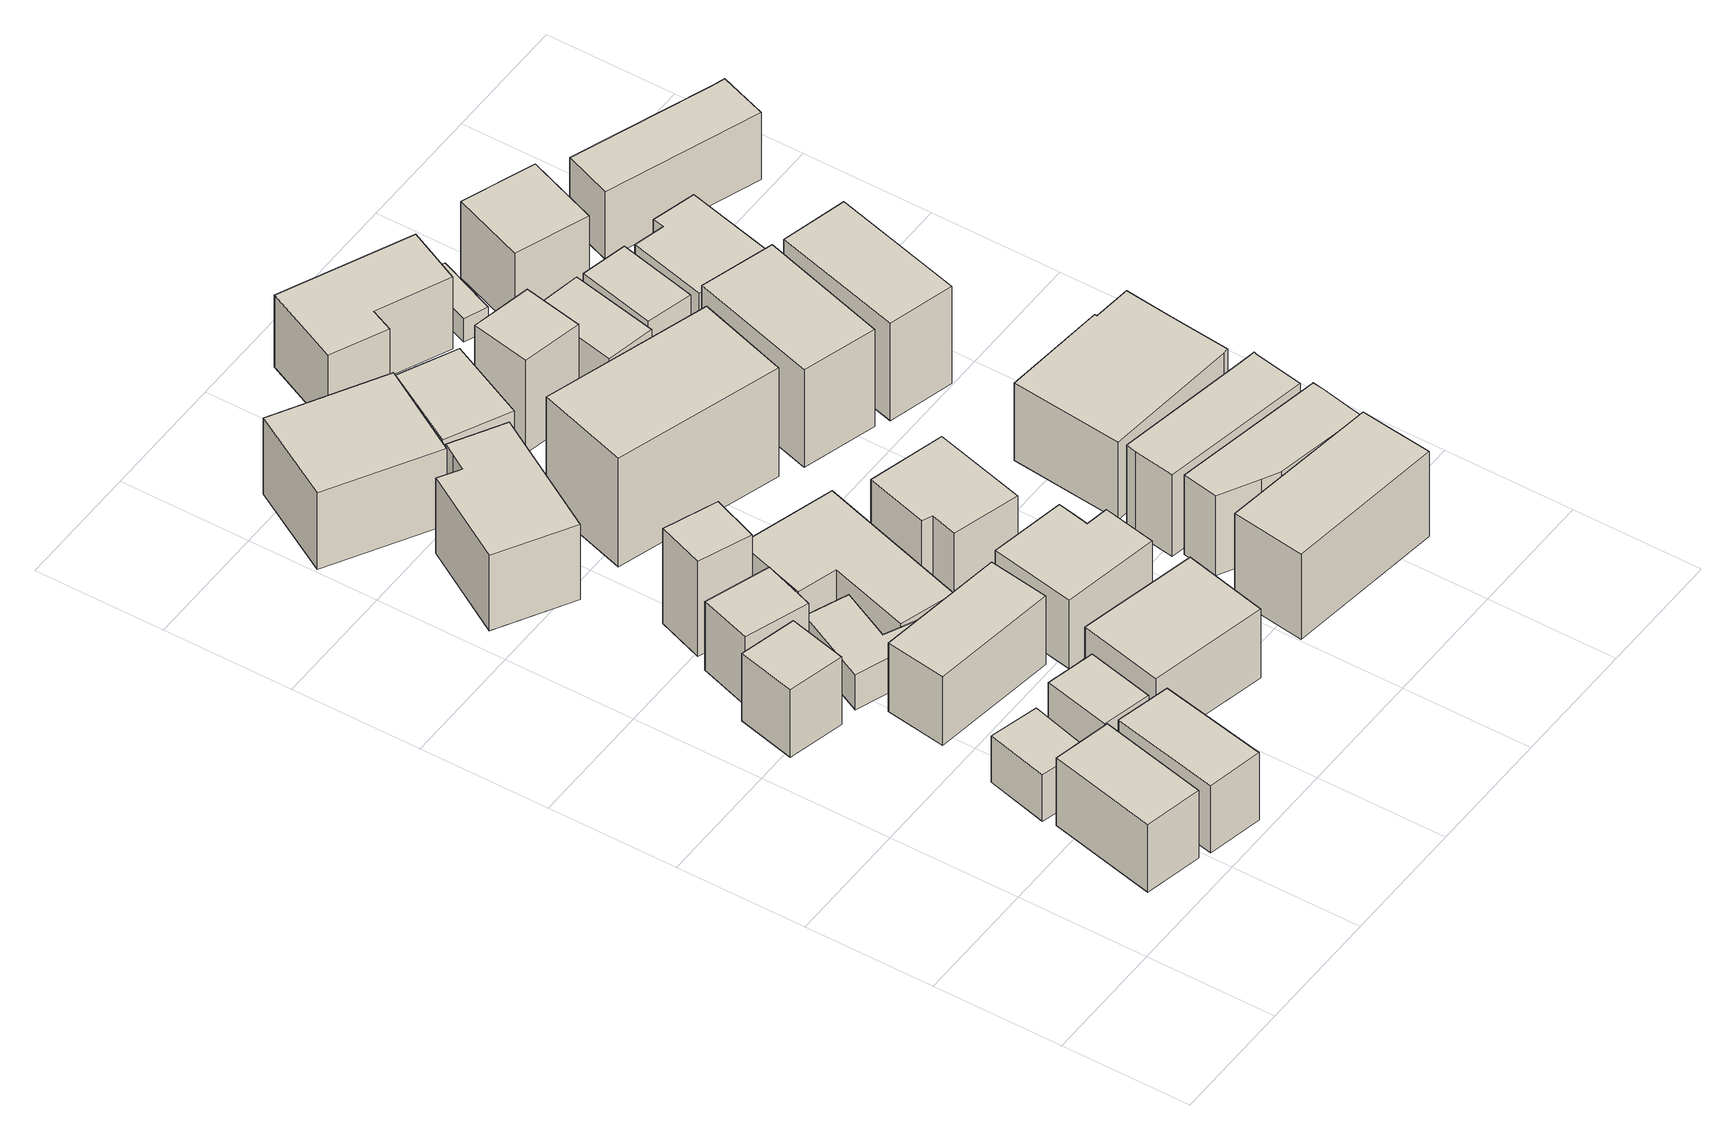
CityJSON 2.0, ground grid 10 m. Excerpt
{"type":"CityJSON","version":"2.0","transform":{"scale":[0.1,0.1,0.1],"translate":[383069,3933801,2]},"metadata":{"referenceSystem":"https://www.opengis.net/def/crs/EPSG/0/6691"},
"CityObjects":{
"building1":{"type":"Building","attributes":{"大字・町コード":"49","町・丁目コード":"3","13_区市町村コード_大字・町コード_町・丁目コード":"13111049003","多摩水系多摩川、浅川、大栗川洪水浸水想定区域（計画規模）.規模":"L1","多摩水系多摩川、浅川、大栗川洪水浸水想定区域（計画規模）.浸水ランク":"2","多摩水系多摩川、浅川、大栗川洪水浸水想定区域（計画規模）.浸水深":2.01,"多摩水系多摩川、浅川、大栗川洪水浸水想定区域（想定最大規模）.規模":"L2","多摩水系多摩川、浅川、大栗川洪水浸水想定区域（想定最大規模）.浸水ランク":"3","多摩水系多摩川、浅川、大栗川洪水浸水想定区域（想定最大規模）.浸水深":3.18,"多摩水系多摩川、浅川、大栗川洪水浸水想定区域（想定最大規模）.継続時間":10.82,"城南地区河川流域浸水予想区域（改定）（想定最大規模）.規模":"L2","城南地区河川流域浸水予想区域（改定）（想定最大規模）.浸水ランク":"1","城南地区河川流域浸水予想区域（改定）（想定最大規模）.浸水深":0.02,"measuredHeight":6.6,"BuildingDetails.buildingRoofEdgeArea":39.89,"BuildingDetails.districtsAndZonesType":"11","BuildingDetails.prefecture":"13","BuildingDetails.city":"13111","BuildingDetails.surveyYear":2016},"address":[{"country":"日本","locality":"東京都大田区東六郷三丁目"}],"geometry":[{"type":"Solid","lod":"1","boundaries":[[[[0,1,2,3]],[[2,4,5,3]],[[1,6,4,2]],[[0,7,6,1]],[[3,5,7,0]],[[4,6,7,5]]]]}]},
"building2":{"type":"Building","attributes":{"大字・町コード":"49","町・丁目コード":"3","13_区市町村コード_大字・町コード_町・丁目コード":"13111049003","多摩水系多摩川、浅川、大栗川洪水浸水想定区域（計画規模）.規模":"L1","多摩水系多摩川、浅川、大栗川洪水浸水想定区域（計画規模）.浸水ランク":"2","多摩水系多摩川、浅川、大栗川洪水浸水想定区域（計画規模）.浸水深":1.99,"多摩水系多摩川、浅川、大栗川洪水浸水想定区域（想定最大規模）.規模":"L2","多摩水系多摩川、浅川、大栗川洪水浸水想定区域（想定最大規模）.浸水ランク":"3","多摩水系多摩川、浅川、大栗川洪水浸水想定区域（想定最大規模）.浸水深":3.27,"多摩水系多摩川、浅川、大栗川洪水浸水想定区域（想定最大規模）.継続時間":11.45,"城南地区河川流域浸水予想区域（改定）（想定最大規模）.規模":"L2","城南地区河川流域浸水予想区域（改定）（想定最大規模）.浸水ランク":"1","城南地区河川流域浸水予想区域（改定）（想定最大規模）.浸水深":0.02,"measuredHeight":4.9,"BuildingDetails.buildingRoofEdgeArea":19.17,"BuildingDetails.districtsAndZonesType":"11","BuildingDetails.prefecture":"13","BuildingDetails.city":"13111","BuildingDetails.surveyYear":2016},"address":[{"country":"日本","locality":"東京都大田区東六郷三丁目"}],"geometry":[{"type":"Solid","lod":"1","boundaries":[[[[8,9,10,11]],[[10,12,13,11]],[[9,14,12,10]],[[8,15,14,9]],[[11,13,15,8]],[[12,14,15,13]]]]}]},
"building3":{"type":"Building","attributes":{"大字・町コード":"49","町・丁目コード":"3","13_区市町村コード_大字・町コード_町・丁目コード":"13111049003","多摩水系多摩川、浅川、大栗川洪水浸水想定区域（計画規模）.規模":"L1","多摩水系多摩川、浅川、大栗川洪水浸水想定区域（計画規模）.浸水ランク":"2","多摩水系多摩川、浅川、大栗川洪水浸水想定区域（計画規模）.浸水深":1.79,"多摩水系多摩川、浅川、大栗川洪水浸水想定区域（想定最大規模）.規模":"L2","多摩水系多摩川、浅川、大栗川洪水浸水想定区域（想定最大規模）.浸水ランク":"3","多摩水系多摩川、浅川、大栗川洪水浸水想定区域（想定最大規模）.浸水深":3.07,"多摩水系多摩川、浅川、大栗川洪水浸水想定区域（想定最大規模）.継続時間":11.45,"城南地区河川流域浸水予想区域（改定）（想定最大規模）.規模":"L2","城南地区河川流域浸水予想区域（改定）（想定最大規模）.浸水ランク":"1","城南地区河川流域浸水予想区域（改定）（想定最大規模）.浸水深":0.108,"measuredHeight":6.3,"BuildingDetails.buildingRoofEdgeArea":21.03,"BuildingDetails.districtsAndZonesType":"11","BuildingDetails.prefecture":"13","BuildingDetails.city":"13111","BuildingDetails.surveyYear":2016},"address":[{"country":"日本","locality":"東京都大田区東六郷三丁目"}],"geometry":[{"type":"Solid","lod":"1","boundaries":[[[[16,17,18,19]],[[18,20,21,19]],[[17,22,20,18]],[[16,23,22,17]],[[19,21,23,16]],[[20,22,23,21]]]]}]},
"building4":{"type":"Building","attributes":{"大字・町コード":"49","町・丁目コード":"3","13_区市町村コード_大字・町コード_町・丁目コード":"13111049003","多摩水系多摩川、浅川、大栗川洪水浸水想定区域（計画規模）.規模":"L1","多摩水系多摩川、浅川、大栗川洪水浸水想定区域（計画規模）.浸水ランク":"2","多摩水系多摩川、浅川、大栗川洪水浸水想定区域（計画規模）.浸水深":2.11,"多摩水系多摩川、浅川、大栗川洪水浸水想定区域（想定最大規模）.規模":"L2","多摩水系多摩川、浅川、大栗川洪水浸水想定区域（想定最大規模）.浸水ランク":"3","多摩水系多摩川、浅川、大栗川洪水浸水想定区域（想定最大規模）.浸水深":3.28,"多摩水系多摩川、浅川、大栗川洪水浸水想定区域（想定最大規模）.継続時間":10.82,"城南地区河川流域浸水予想区域（改定）（想定最大規模）.規模":"L2","城南地区河川流域浸水予想区域（改定）（想定最大規模）.浸水ランク":"1","城南地区河川流域浸水予想区域（改定）（想定最大規模）.浸水深":0.02,"measuredHeight":6.5,"BuildingDetails.buildingRoofEdgeArea":37.09,"BuildingDetails.districtsAndZonesType":"11","BuildingDetails.prefecture":"13","BuildingDetails.city":"13111","BuildingDetails.surveyYear":2016},"address":[{"country":"日本","locality":"東京都大田区東六郷三丁目"}],"geometry":[{"type":"Solid","lod":"1","boundaries":[[[[24,25,26,27]],[[26,28,29,27]],[[25,30,28,26]],[[24,31,30,25]],[[27,29,31,24]],[[28,30,31,29]]]]}]},
"building5":{"type":"Building","attributes":{"大字・町コード":"49","町・丁目コード":"3","13_区市町村コード_大字・町コード_町・丁目コード":"13111049003","多摩水系多摩川、浅川、大栗川洪水浸水想定区域（計画規模）.規模":"L1","多摩水系多摩川、浅川、大栗川洪水浸水想定区域（計画規模）.浸水ランク":"2","多摩水系多摩川、浅川、大栗川洪水浸水想定区域（計画規模）.浸水深":1.99,"多摩水系多摩川、浅川、大栗川洪水浸水想定区域（想定最大規模）.規模":"L2","多摩水系多摩川、浅川、大栗川洪水浸水想定区域（想定最大規模）.浸水ランク":"3","多摩水系多摩川、浅川、大栗川洪水浸水想定区域（想定最大規模）.浸水深":3.27,"多摩水系多摩川、浅川、大栗川洪水浸水想定区域（想定最大規模）.継続時間":11.45,"城南地区河川流域浸水予想区域（改定）（想定最大規模）.規模":"L2","城南地区河川流域浸水予想区域（改定）（想定最大規模）.浸水ランク":"1","城南地区河川流域浸水予想区域（改定）（想定最大規模）.浸水深":0.053,"measuredHeight":5.9,"BuildingDetails.buildingRoofEdgeArea":20.87,"BuildingDetails.districtsAndZonesType":"11","BuildingDetails.prefecture":"13","BuildingDetails.city":"13111","BuildingDetails.surveyYear":2016},"address":[{"country":"日本","locality":"東京都大田区東六郷三丁目"}],"geometry":[{"type":"Solid","lod":"1","boundaries":[[[[32,33,34,35]],[[34,36,37,35]],[[33,38,36,34]],[[32,39,38,33]],[[35,37,39,32]],[[36,38,39,37]]]]}]},
"building6":{"type":"Building","attributes":{"大字・町コード":"49","町・丁目コード":"3","13_区市町村コード_大字・町コード_町・丁目コード":"13111049003","多摩水系多摩川、浅川、大栗川洪水浸水想定区域（計画規模）.規模":"L1","多摩水系多摩川、浅川、大栗川洪水浸水想定区域（計画規模）.浸水ランク":"2","多摩水系多摩川、浅川、大栗川洪水浸水想定区域（計画規模）.浸水深":2.09,"多摩水系多摩川、浅川、大栗川洪水浸水想定区域（想定最大規模）.規模":"L2","多摩水系多摩川、浅川、大栗川洪水浸水想定区域（想定最大規模）.浸水ランク":"3","多摩水系多摩川、浅川、大栗川洪水浸水想定区域（想定最大規模）.浸水深":3.46,"多摩水系多摩川、浅川、大栗川洪水浸水想定区域（想定最大規模）.継続時間":12.5,"城南地区河川流域浸水予想区域（改定）（想定最大規模）.規模":"L2","城南地区河川流域浸水予想区域（改定）（想定最大規模）.浸水ランク":"1","城南地区河川流域浸水予想区域（改定）（想定最大規模）.浸水深":0.108,"measuredHeight":6.4,"BuildingDetails.buildingRoofEdgeArea":22.16,"BuildingDetails.districtsAndZonesType":"11","BuildingDetails.prefecture":"13","BuildingDetails.city":"13111","BuildingDetails.surveyYear":2016},"address":[{"country":"日本","locality":"東京都大田区東六郷三丁目"}],"geometry":[{"type":"Solid","lod":"1","boundaries":[[[[40,41,42,43]],[[42,44,45,43]],[[41,46,44,42]],[[40,47,46,41]],[[43,45,47,40]],[[44,46,47,45]]]]}]},
"building7":{"type":"Building","attributes":{"大字・町コード":"49","町・丁目コード":"3","13_区市町村コード_大字・町コード_町・丁目コード":"13111049003","多摩水系多摩川、浅川、大栗川洪水浸水想定区域（計画規模）.規模":"L1","多摩水系多摩川、浅川、大栗川洪水浸水想定区域（計画規模）.浸水ランク":"2","多摩水系多摩川、浅川、大栗川洪水浸水想定区域（計画規模）.浸水深":1.99,"多摩水系多摩川、浅川、大栗川洪水浸水想定区域（想定最大規模）.規模":"L2","多摩水系多摩川、浅川、大栗川洪水浸水想定区域（想定最大規模）.浸水ランク":"3","多摩水系多摩川、浅川、大栗川洪水浸水想定区域（想定最大規模）.浸水深":3.27,"多摩水系多摩川、浅川、大栗川洪水浸水想定区域（想定最大規模）.継続時間":11.45,"城南地区河川流域浸水予想区域（改定）（想定最大規模）.規模":"L2","城南地区河川流域浸水予想区域（改定）（想定最大規模）.浸水ランク":"1","城南地区河川流域浸水予想区域（改定）（想定最大規模）.浸水深":0.108,"measuredHeight":3.5,"BuildingDetails.buildingRoofEdgeArea":27.52,"BuildingDetails.districtsAndZonesType":"11","BuildingDetails.prefecture":"13","BuildingDetails.city":"13111","BuildingDetails.surveyYear":2016},"address":[{"country":"日本","locality":"東京都大田区東六郷三丁目"}],"geometry":[{"type":"Solid","lod":"1","boundaries":[[[[48,49,50,51,52,53]],[[52,54,55,53]],[[51,56,54,52]],[[50,57,56,51]],[[49,58,57,50]],[[48,59,58,49]],[[53,55,59,48]],[[54,56,57,58,59,55]]]]}]},
"building8":{"type":"Building","attributes":{"大字・町コード":"49","町・丁目コード":"3","13_区市町村コード_大字・町コード_町・丁目コード":"13111049003","多摩水系多摩川、浅川、大栗川洪水浸水想定区域（計画規模）.規模":"L1","多摩水系多摩川、浅川、大栗川洪水浸水想定区域（計画規模）.浸水ランク":"2","多摩水系多摩川、浅川、大栗川洪水浸水想定区域（計画規模）.浸水深":1.99,"多摩水系多摩川、浅川、大栗川洪水浸水想定区域（想定最大規模）.規模":"L2","多摩水系多摩川、浅川、大栗川洪水浸水想定区域（想定最大規模）.浸水ランク":"3","多摩水系多摩川、浅川、大栗川洪水浸水想定区域（想定最大規模）.浸水深":3.27,"多摩水系多摩川、浅川、大栗川洪水浸水想定区域（想定最大規模）.継続時間":11.45,"城南地区河川流域浸水予想区域（改定）（想定最大規模）.規模":"L2","城南地区河川流域浸水予想区域（改定）（想定最大規模）.浸水ランク":"1","城南地区河川流域浸水予想区域（改定）（想定最大規模）.浸水深":0.053,"measuredHeight":6.6,"BuildingDetails.buildingRoofEdgeArea":48.37,"BuildingDetails.districtsAndZonesType":"11","BuildingDetails.prefecture":"13","BuildingDetails.city":"13111","BuildingDetails.surveyYear":2016},"address":[{"country":"日本","locality":"東京都大田区東六郷三丁目"}],"geometry":[{"type":"Solid","lod":"1","boundaries":[[[[60,61,62,63]],[[62,64,65,63]],[[61,66,64,62]],[[60,67,66,61]],[[63,65,67,60]],[[64,66,67,65]]]]}]},
"building9":{"type":"Building","attributes":{"大字・町コード":"49","町・丁目コード":"3","13_区市町村コード_大字・町コード_町・丁目コード":"13111049003","多摩水系多摩川、浅川、大栗川洪水浸水想定区域（計画規模）.規模":"L1","多摩水系多摩川、浅川、大栗川洪水浸水想定区域（計画規模）.浸水ランク":"2","多摩水系多摩川、浅川、大栗川洪水浸水想定区域（計画規模）.浸水深":2.09,"多摩水系多摩川、浅川、大栗川洪水浸水想定区域（想定最大規模）.規模":"L2","多摩水系多摩川、浅川、大栗川洪水浸水想定区域（想定最大規模）.浸水ランク":"3","多摩水系多摩川、浅川、大栗川洪水浸水想定区域（想定最大規模）.浸水深":3.46,"多摩水系多摩川、浅川、大栗川洪水浸水想定区域（想定最大規模）.継続時間":12.5,"城南地区河川流域浸水予想区域（改定）（想定最大規模）.規模":"L2","城南地区河川流域浸水予想区域（改定）（想定最大規模）.浸水ランク":"1","城南地区河川流域浸水予想区域（改定）（想定最大規模）.浸水深":0.108,"measuredHeight":9.7,"BuildingDetails.buildingRoofEdgeArea":16.6,"BuildingDetails.districtsAndZonesType":"11","BuildingDetails.prefecture":"13","BuildingDetails.city":"13111","BuildingDetails.surveyYear":2016},"address":[{"country":"日本","locality":"東京都大田区東六郷三丁目"}],"geometry":[{"type":"Solid","lod":"1","boundaries":[[[[68,69,70,71]],[[70,72,73,71]],[[69,74,72,70]],[[68,75,74,69]],[[71,73,75,68]],[[72,74,75,73]]]]}]},
"building10":{"type":"Building","attributes":{"大字・町コード":"49","町・丁目コード":"3","13_区市町村コード_大字・町コード_町・丁目コード":"13111049003","多摩水系多摩川、浅川、大栗川洪水浸水想定区域（計画規模）.規模":"L1","多摩水系多摩川、浅川、大栗川洪水浸水想定区域（計画規模）.浸水ランク":"2","多摩水系多摩川、浅川、大栗川洪水浸水想定区域（計画規模）.浸水深":1.89,"多摩水系多摩川、浅川、大栗川洪水浸水想定区域（想定最大規模）.規模":"L2","多摩水系多摩川、浅川、大栗川洪水浸水想定区域（想定最大規模）.浸水ランク":"3","多摩水系多摩川、浅川、大栗川洪水浸水想定区域（想定最大規模）.浸水深":3.26,"多摩水系多摩川、浅川、大栗川洪水浸水想定区域（想定最大規模）.継続時間":12.5,"城南地区河川流域浸水予想区域（改定）（想定最大規模）.規模":"L2","城南地区河川流域浸水予想区域（改定）（想定最大規模）.浸水ランク":"1","城南地区河川流域浸水予想区域（改定）（想定最大規模）.浸水深":0.044,"measuredHeight":7.5,"BuildingDetails.buildingRoofEdgeArea":64.6,"BuildingDetails.districtsAndZonesType":"11","BuildingDetails.prefecture":"13","BuildingDetails.city":"13111","BuildingDetails.surveyYear":2016},"address":[{"country":"日本","locality":"東京都大田区東六郷三丁目"}],"geometry":[{"type":"Solid","lod":"1","boundaries":[[[[76,77,78,79,80,81,82,83]],[[82,84,85,83]],[[81,86,84,82]],[[80,87,86,81]],[[79,88,87,80]],[[78,89,88,79]],[[77,90,89,78]],[[76,91,90,77]],[[83,85,91,76]],[[84,86,87,88,89,90,91,85]]]]}]},
"building11":{"type":"Building","attributes":{"大字・町コード":"49","町・丁目コード":"3","13_区市町村コード_大字・町コード_町・丁目コード":"13111049003","多摩水系多摩川、浅川、大栗川洪水浸水想定区域（計画規模）.規模":"L1","多摩水系多摩川、浅川、大栗川洪水浸水想定区域（計画規模）.浸水ランク":"2","多摩水系多摩川、浅川、大栗川洪水浸水想定区域（計画規模）.浸水深":2.11,"多摩水系多摩川、浅川、大栗川洪水浸水想定区域（想定最大規模）.規模":"L2","多摩水系多摩川、浅川、大栗川洪水浸水想定区域（想定最大規模）.浸水ランク":"3","多摩水系多摩川、浅川、大栗川洪水浸水想定区域（想定最大規模）.浸水深":3.28,"多摩水系多摩川、浅川、大栗川洪水浸水想定区域（想定最大規模）.継続時間":10.82,"城南地区河川流域浸水予想区域（改定）（想定最大規模）.規模":"L2","城南地区河川流域浸水予想区域（改定）（想定最大規模）.浸水ランク":"1","城南地区河川流域浸水予想区域（改定）（想定最大規模）.浸水深":0.053,"measuredHeight":6.4,"BuildingDetails.buildingRoofEdgeArea":63.38,"BuildingDetails.districtsAndZonesType":"11","BuildingDetails.prefecture":"13","BuildingDetails.city":"13111","BuildingDetails.surveyYear":2016},"address":[{"country":"日本","locality":"東京都大田区東六郷三丁目"}],"geometry":[{"type":"Solid","lod":"1","boundaries":[[[[92,93,94,95]],[[94,96,97,95]],[[93,98,96,94]],[[92,99,98,93]],[[95,97,99,92]],[[96,98,99,97]]]]}]},
"building12":{"type":"Building","attributes":{"大字・町コード":"49","町・丁目コード":"3","13_区市町村コード_大字・町コード_町・丁目コード":"13111049003","多摩水系多摩川、浅川、大栗川洪水浸水想定区域（計画規模）.規模":"L1","多摩水系多摩川、浅川、大栗川洪水浸水想定区域（計画規模）.浸水ランク":"2","多摩水系多摩川、浅川、大栗川洪水浸水想定区域（計画規模）.浸水深":1.59,"多摩水系多摩川、浅川、大栗川洪水浸水想定区域（想定最大規模）.規模":"L2","多摩水系多摩川、浅川、大栗川洪水浸水想定区域（想定最大規模）.浸水ランク":"3","多摩水系多摩川、浅川、大栗川洪水浸水想定区域（想定最大規模）.浸水深":3.04,"多摩水系多摩川、浅川、大栗川洪水浸水想定区域（想定最大規模）.継続時間":11.65,"城南地区河川流域浸水予想区域（改定）（想定最大規模）.規模":"L2","城南地区河川流域浸水予想区域（改定）（想定最大規模）.浸水ランク":"1","城南地区河川流域浸水予想区域（改定）（想定最大規模）.浸水深":0.06,"measuredHeight":7,"BuildingDetails.buildingRoofEdgeArea":73.7,"BuildingDetails.districtsAndZonesType":"11","BuildingDetails.prefecture":"13","BuildingDetails.city":"13111","BuildingDetails.surveyYear":2016},"address":[{"country":"日本","locality":"東京都大田区東六郷三丁目"}],"geometry":[{"type":"Solid","lod":"1","boundaries":[[[[100,101,102,103]],[[102,104,105,103]],[[101,106,104,102]],[[100,107,106,101]],[[103,105,107,100]],[[104,106,107,105]]]]}]},
"building13":{"type":"Building","attributes":{"大字・町コード":"49","町・丁目コード":"3","13_区市町村コード_大字・町コード_町・丁目コード":"13111049003","多摩水系多摩川、浅川、大栗川洪水浸水想定区域（計画規模）.規模":"L1","多摩水系多摩川、浅川、大栗川洪水浸水想定区域（計画規模）.浸水ランク":"2","多摩水系多摩川、浅川、大栗川洪水浸水想定区域（計画規模）.浸水深":2.09,"多摩水系多摩川、浅川、大栗川洪水浸水想定区域（想定最大規模）.規模":"L2","多摩水系多摩川、浅川、大栗川洪水浸水想定区域（想定最大規模）.浸水ランク":"3","多摩水系多摩川、浅川、大栗川洪水浸水想定区域（想定最大規模）.浸水深":3.37,"多摩水系多摩川、浅川、大栗川洪水浸水想定区域（想定最大規模）.継続時間":11.45,"城南地区河川流域浸水予想区域（改定）（想定最大規模）.規模":"L2","城南地区河川流域浸水予想区域（改定）（想定最大規模）.浸水ランク":"1","城南地区河川流域浸水予想区域（改定）（想定最大規模）.浸水深":0.108,"measuredHeight":4,"BuildingDetails.buildingRoofEdgeArea":73.96,"BuildingDetails.districtsAndZonesType":"11","BuildingDetails.prefecture":"13","BuildingDetails.city":"13111","BuildingDetails.surveyYear":2016},"address":[{"country":"日本","locality":"東京都大田区東六郷三丁目"}],"geometry":[{"type":"Solid","lod":"1","boundaries":[[[[108,109,110,111,112,113]],[[112,114,115,113]],[[111,116,114,112]],[[110,117,116,111]],[[109,118,117,110]],[[108,119,118,109]],[[113,115,119,108]],[[114,116,117,118,119,115]]]]}]},
"building14":{"type":"Building","attributes":{"大字・町コード":"49","町・丁目コード":"3","13_区市町村コード_大字・町コード_町・丁目コード":"13111049003","多摩水系多摩川、浅川、大栗川洪水浸水想定区域（計画規模）.規模":"L1","多摩水系多摩川、浅川、大栗川洪水浸水想定区域（計画規模）.浸水ランク":"2","多摩水系多摩川、浅川、大栗川洪水浸水想定区域（計画規模）.浸水深":1.99,"多摩水系多摩川、浅川、大栗川洪水浸水想定区域（想定最大規模）.規模":"L2","多摩水系多摩川、浅川、大栗川洪水浸水想定区域（想定最大規模）.浸水ランク":"3","多摩水系多摩川、浅川、大栗川洪水浸水想定区域（想定最大規模）.浸水深":3.27,"多摩水系多摩川、浅川、大栗川洪水浸水想定区域（想定最大規模）.継続時間":11.45,"城南地区河川流域浸水予想区域（改定）（想定最大規模）.規模":"L2","城南地区河川流域浸水予想区域（改定）（想定最大規模）.浸水ランク":"1","城南地区河川流域浸水予想区域（改定）（想定最大規模）.浸水深":0.053,"measuredHeight":6.5,"BuildingDetails.buildingRoofEdgeArea":47.46,"BuildingDetails.districtsAndZonesType":"11","BuildingDetails.prefecture":"13","BuildingDetails.city":"13111","BuildingDetails.surveyYear":2016},"address":[{"country":"日本","locality":"東京都大田区東六郷三丁目"}],"geometry":[{"type":"Solid","lod":"1","boundaries":[[[[120,121,122,123,124,125,126]],[[125,127,128,126]],[[124,129,127,125]],[[123,130,129,124]],[[122,131,130,123]],[[121,132,131,122]],[[120,133,132,121]],[[126,128,133,120]],[[127,129,130,131,132,133,128]]]]}]},
"building15":{"type":"Building","attributes":{"大字・町コード":"49","町・丁目コード":"3","13_区市町村コード_大字・町コード_町・丁目コード":"13111049003","多摩水系多摩川、浅川、大栗川洪水浸水想定区域（計画規模）.規模":"L1","多摩水系多摩川、浅川、大栗川洪水浸水想定区域（計画規模）.浸水ランク":"2","多摩水系多摩川、浅川、大栗川洪水浸水想定区域（計画規模）.浸水深":1.69,"多摩水系多摩川、浅川、大栗川洪水浸水想定区域（想定最大規模）.規模":"L2","多摩水系多摩川、浅川、大栗川洪水浸水想定区域（想定最大規模）.浸水ランク":"3","多摩水系多摩川、浅川、大栗川洪水浸水想定区域（想定最大規模）.浸水深":3.14,"多摩水系多摩川、浅川、大栗川洪水浸水想定区域（想定最大規模）.継続時間":11.65,"城南地区河川流域浸水予想区域（改定）（想定最大規模）.規模":"L2","城南地区河川流域浸水予想区域（改定）（想定最大規模）.浸水ランク":"1","城南地区河川流域浸水予想区域（改定）（想定最大規模）.浸水深":0.044,"measuredHeight":6.9,"BuildingDetails.buildingRoofEdgeArea":34.79,"BuildingDetails.districtsAndZonesType":"11","BuildingDetails.prefecture":"13","BuildingDetails.city":"13111","BuildingDetails.surveyYear":2016},"address":[{"country":"日本","locality":"東京都大田区東六郷三丁目"}],"geometry":[{"type":"Solid","lod":"1","boundaries":[[[[134,135,136,137]],[[136,138,139,137]],[[135,140,138,136]],[[134,141,140,135]],[[137,139,141,134]],[[138,140,141,139]]]]}]},
"building16":{"type":"Building","attributes":{"大字・町コード":"49","町・丁目コード":"3","13_区市町村コード_大字・町コード_町・丁目コード":"13111049003","多摩水系多摩川、浅川、大栗川洪水浸水想定区域（計画規模）.規模":"L1","多摩水系多摩川、浅川、大栗川洪水浸水想定区域（計画規模）.浸水ランク":"2","多摩水系多摩川、浅川、大栗川洪水浸水想定区域（計画規模）.浸水深":2.09,"多摩水系多摩川、浅川、大栗川洪水浸水想定区域（想定最大規模）.規模":"L2","多摩水系多摩川、浅川、大栗川洪水浸水想定区域（想定最大規模）.浸水ランク":"3","多摩水系多摩川、浅川、大栗川洪水浸水想定区域（想定最大規模）.浸水深":3.37,"多摩水系多摩川、浅川、大栗川洪水浸水想定区域（想定最大規模）.継続時間":11.45,"城南地区河川流域浸水予想区域（改定）（想定最大規模）.規模":"L2","城南地区河川流域浸水予想区域（改定）（想定最大規模）.浸水ランク":"1","城南地区河川流域浸水予想区域（改定）（想定最大規模）.浸水深":0.108,"measuredHeight":7.1,"BuildingDetails.buildingRoofEdgeArea":43.64,"BuildingDetails.districtsAndZonesType":"11","BuildingDetails.prefecture":"13","BuildingDetails.city":"13111","BuildingDetails.surveyYear":2016},"address":[{"country":"日本","locality":"東京都大田区東六郷三丁目"}],"geometry":[{"type":"Solid","lod":"1","boundaries":[[[[142,143,144,145,146,147]],[[146,148,149,147]],[[145,150,148,146]],[[144,151,150,145]],[[143,152,151,144]],[[142,153,152,143]],[[147,149,153,142]],[[148,150,151,152,153,149]]]]}]},
"building17":{"type":"Building","attributes":{"大字・町コード":"49","町・丁目コード":"3","13_区市町村コード_大字・町コード_町・丁目コード":"13111049003","多摩水系多摩川、浅川、大栗川洪水浸水想定区域（計画規模）.規模":"L1","多摩水系多摩川、浅川、大栗川洪水浸水想定区域（計画規模）.浸水ランク":"2","多摩水系多摩川、浅川、大栗川洪水浸水想定区域（計画規模）.浸水深":1.89,"多摩水系多摩川、浅川、大栗川洪水浸水想定区域（想定最大規模）.規模":"L2","多摩水系多摩川、浅川、大栗川洪水浸水想定区域（想定最大規模）.浸水ランク":"3","多摩水系多摩川、浅川、大栗川洪水浸水想定区域（想定最大規模）.浸水深":3.26,"多摩水系多摩川、浅川、大栗川洪水浸水想定区域（想定最大規模）.継続時間":12.5,"城南地区河川流域浸水予想区域（改定）（想定最大規模）.規模":"L2","城南地区河川流域浸水予想区域（改定）（想定最大規模）.浸水ランク":"1","城南地区河川流域浸水予想区域（改定）（想定最大規模）.浸水深":0.044,"measuredHeight":9.8,"BuildingDetails.buildingRoofEdgeArea":99.49,"BuildingDetails.districtsAndZonesType":"11","BuildingDetails.prefecture":"13","BuildingDetails.city":"13111","BuildingDetails.surveyYear":2016},"address":[{"country":"日本","locality":"東京都大田区東六郷三丁目"}],"geometry":[{"type":"Solid","lod":"1","boundaries":[[[[154,155,156,157]],[[156,158,159,157]],[[155,160,158,156]],[[154,161,160,155]],[[157,159,161,154]],[[158,160,161,159]]]]}]},
"building18":{"type":"Building","attributes":{"大字・町コード":"49","町・丁目コード":"3","13_区市町村コード_大字・町コード_町・丁目コード":"13111049003","多摩水系多摩川、浅川、大栗川洪水浸水想定区域（計画規模）.規模":"L1","多摩水系多摩川、浅川、大栗川洪水浸水想定区域（計画規模）.浸水ランク":"2","多摩水系多摩川、浅川、大栗川洪水浸水想定区域（計画規模）.浸水深":1.69,"多摩水系多摩川、浅川、大栗川洪水浸水想定区域（想定最大規模）.規模":"L2","多摩水系多摩川、浅川、大栗川洪水浸水想定区域（想定最大規模）.浸水ランク":"3","多摩水系多摩川、浅川、大栗川洪水浸水想定区域（想定最大規模）.浸水深":3.14,"多摩水系多摩川、浅川、大栗川洪水浸水想定区域（想定最大規模）.継続時間":11.65,"城南地区河川流域浸水予想区域（改定）（想定最大規模）.規模":"L2","城南地区河川流域浸水予想区域（改定）（想定最大規模）.浸水ランク":"1","城南地区河川流域浸水予想区域（改定）（想定最大規模）.浸水深":0.048,"measuredHeight":9.1,"BuildingDetails.buildingRoofEdgeArea":22.39,"BuildingDetails.districtsAndZonesType":"11","BuildingDetails.prefecture":"13","BuildingDetails.city":"13111","BuildingDetails.surveyYear":2016},"address":[{"country":"日本","locality":"東京都大田区東六郷三丁目"}],"geometry":[{"type":"Solid","lod":"1","boundaries":[[[[162,163,164,165]],[[164,166,167,165]],[[163,168,166,164]],[[162,169,168,163]],[[165,167,169,162]],[[166,168,169,167]]]]}]},
"building19":{"type":"Building","attributes":{"大字・町コード":"49","町・丁目コード":"3","13_区市町村コード_大字・町コード_町・丁目コード":"13111049003","多摩水系多摩川、浅川、大栗川洪水浸水想定区域（計画規模）.規模":"L1","多摩水系多摩川、浅川、大栗川洪水浸水想定区域（計画規模）.浸水ランク":"2","多摩水系多摩川、浅川、大栗川洪水浸水想定区域（計画規模）.浸水深":1.59,"多摩水系多摩川、浅川、大栗川洪水浸水想定区域（想定最大規模）.規模":"L2","多摩水系多摩川、浅川、大栗川洪水浸水想定区域（想定最大規模）.浸水ランク":"3","多摩水系多摩川、浅川、大栗川洪水浸水想定区域（想定最大規模）.浸水深":3.04,"多摩水系多摩川、浅川、大栗川洪水浸水想定区域（想定最大規模）.継続時間":11.65,"城南地区河川流域浸水予想区域（改定）（想定最大規模）.規模":"L2","城南地区河川流域浸水予想区域（改定）（想定最大規模）.浸水ランク":"1","城南地区河川流域浸水予想区域（改定）（想定最大規模）.浸水深":0.048,"measuredHeight":7.1,"BuildingDetails.buildingRoofEdgeArea":59.09,"BuildingDetails.districtsAndZonesType":"11","BuildingDetails.prefecture":"13","BuildingDetails.city":"13111","BuildingDetails.surveyYear":2016},"address":[{"country":"日本","locality":"東京都大田区東六郷三丁目"}],"geometry":[{"type":"Solid","lod":"1","boundaries":[[[[170,171,172,173,174,175]],[[174,176,177,175]],[[173,178,176,174]],[[172,179,178,173]],[[171,180,179,172]],[[170,181,180,171]],[[175,177,181,170]],[[176,178,179,180,181,177]]]]}]},
"building20":{"type":"Building","attributes":{"大字・町コード":"49","町・丁目コード":"3","13_区市町村コード_大字・町コード_町・丁目コード":"13111049003","多摩水系多摩川、浅川、大栗川洪水浸水想定区域（計画規模）.規模":"L1","多摩水系多摩川、浅川、大栗川洪水浸水想定区域（計画規模）.浸水ランク":"2","多摩水系多摩川、浅川、大栗川洪水浸水想定区域（計画規模）.浸水深":2.02,"多摩水系多摩川、浅川、大栗川洪水浸水想定区域（想定最大規模）.規模":"L2","多摩水系多摩川、浅川、大栗川洪水浸水想定区域（想定最大規模）.浸水ランク":"3","多摩水系多摩川、浅川、大栗川洪水浸水想定区域（想定最大規模）.浸水深":3.15,"多摩水系多摩川、浅川、大栗川洪水浸水想定区域（想定最大規模）.継続時間":11.28,"城南地区河川流域浸水予想区域（改定）（想定最大規模）.規模":"L2","城南地区河川流域浸水予想区域（改定）（想定最大規模）.浸水ランク":"1","城南地区河川流域浸水予想区域（改定）（想定最大規模）.浸水深":0.078,"measuredHeight":9,"BuildingDetails.buildingRoofEdgeArea":71.73,"BuildingDetails.districtsAndZonesType":"11","BuildingDetails.prefecture":"13","BuildingDetails.city":"13111","BuildingDetails.surveyYear":2016},"address":[{"country":"日本","locality":"東京都大田区東六郷三丁目"}],"geometry":[{"type":"Solid","lod":"1","boundaries":[[[[182,183,184,185]],[[184,186,187,185]],[[183,188,186,184]],[[182,189,188,183]],[[185,187,189,182]],[[186,188,189,187]]]]}]},
"building21":{"type":"Building","attributes":{"大字・町コード":"49","町・丁目コード":"3","13_区市町村コード_大字・町コード_町・丁目コード":"13111049003","多摩水系多摩川、浅川、大栗川洪水浸水想定区域（計画規模）.規模":"L1","多摩水系多摩川、浅川、大栗川洪水浸水想定区域（計画規模）.浸水ランク":"2","多摩水系多摩川、浅川、大栗川洪水浸水想定区域（計画規模）.浸水深":1.69,"多摩水系多摩川、浅川、大栗川洪水浸水想定区域（想定最大規模）.規模":"L2","多摩水系多摩川、浅川、大栗川洪水浸水想定区域（想定最大規模）.浸水ランク":"3","多摩水系多摩川、浅川、大栗川洪水浸水想定区域（想定最大規模）.浸水深":3.14,"多摩水系多摩川、浅川、大栗川洪水浸水想定区域（想定最大規模）.継続時間":11.65,"城南地区河川流域浸水予想区域（改定）（想定最大規模）.規模":"L2","城南地区河川流域浸水予想区域（改定）（想定最大規模）.浸水ランク":"1","城南地区河川流域浸水予想区域（改定）（想定最大規模）.浸水深":0.048,"measuredHeight":6.4,"BuildingDetails.buildingRoofEdgeArea":26.47,"BuildingDetails.districtsAndZonesType":"11","BuildingDetails.prefecture":"13","BuildingDetails.city":"13111","BuildingDetails.surveyYear":2016},"address":[{"country":"日本","locality":"東京都大田区東六郷三丁目"}],"geometry":[{"type":"Solid","lod":"1","boundaries":[[[[190,191,192,193]],[[192,194,195,193]],[[191,196,194,192]],[[190,197,196,191]],[[193,195,197,190]],[[194,196,197,195]]]]}]},
"building22":{"type":"Building","attributes":{"大字・町コード":"49","町・丁目コード":"3","13_区市町村コード_大字・町コード_町・丁目コード":"13111049003","多摩水系多摩川、浅川、大栗川洪水浸水想定区域（計画規模）.規模":"L1","多摩水系多摩川、浅川、大栗川洪水浸水想定区域（計画規模）.浸水ランク":"2","多摩水系多摩川、浅川、大栗川洪水浸水想定区域（計画規模）.浸水深":2.06,"多摩水系多摩川、浅川、大栗川洪水浸水想定区域（想定最大規模）.規模":"L2","多摩水系多摩川、浅川、大栗川洪水浸水想定区域（想定最大規模）.浸水ランク":"3","多摩水系多摩川、浅川、大栗川洪水浸水想定区域（想定最大規模）.浸水深":3.33,"多摩水系多摩川、浅川、大栗川洪水浸水想定区域（想定最大規模）.継続時間":13.07,"城南地区河川流域浸水予想区域（改定）（想定最大規模）.規模":"L2","城南地区河川流域浸水予想区域（改定）（想定最大規模）.浸水ランク":"1","城南地区河川流域浸水予想区域（改定）（想定最大規模）.浸水深":0.078,"measuredHeight":8.3,"BuildingDetails.buildingRoofEdgeArea":49.06,"BuildingDetails.districtsAndZonesType":"11","BuildingDetails.prefecture":"13","BuildingDetails.city":"13111","BuildingDetails.surveyYear":2016},"address":[{"country":"日本","locality":"東京都大田区東六郷三丁目"}],"geometry":[{"type":"Solid","lod":"1","boundaries":[[[[198,199,200,201,202,203,204,205,206]],[[205,207,208,206]],[[204,209,207,205]],[[203,210,209,204]],[[202,211,210,203]],[[201,212,211,202]],[[200,213,212,201]],[[199,214,213,200]],[[198,215,214,199]],[[206,208,215,198]],[[207,209,210,211,212,213,214,215,208]]]]}]},
"building23":{"type":"Building","attributes":{"大字・町コード":"49","町・丁目コード":"3","13_区市町村コード_大字・町コード_町・丁目コード":"13111049003","多摩水系多摩川、浅川、大栗川洪水浸水想定区域（計画規模）.規模":"L1","多摩水系多摩川、浅川、大栗川洪水浸水想定区域（計画規模）.浸水ランク":"2","多摩水系多摩川、浅川、大栗川洪水浸水想定区域（計画規模）.浸水深":2.06,"多摩水系多摩川、浅川、大栗川洪水浸水想定区域（想定最大規模）.規模":"L2","多摩水系多摩川、浅川、大栗川洪水浸水想定区域（想定最大規模）.浸水ランク":"3","多摩水系多摩川、浅川、大栗川洪水浸水想定区域（想定最大規模）.浸水深":3.33,"多摩水系多摩川、浅川、大栗川洪水浸水想定区域（想定最大規模）.継続時間":13.07,"城南地区河川流域浸水予想区域（改定）（想定最大規模）.規模":"L2","城南地区河川流域浸水予想区域（改定）（想定最大規模）.浸水ランク":"1","城南地区河川流域浸水予想区域（改定）（想定最大規模）.浸水深":0.108,"measuredHeight":8.5,"BuildingDetails.buildingRoofEdgeArea":48.92,"BuildingDetails.districtsAndZonesType":"11","BuildingDetails.prefecture":"13","BuildingDetails.city":"13111","BuildingDetails.surveyYear":2016},"address":[{"country":"日本","locality":"東京都大田区東六郷三丁目"}],"geometry":[{"type":"Solid","lod":"1","boundaries":[[[[216,217,218,219,220,221,222]],[[221,223,224,222]],[[220,225,223,221]],[[219,226,225,220]],[[218,227,226,219]],[[217,228,227,218]],[[216,229,228,217]],[[222,224,229,216]],[[223,225,226,227,228,229,224]]]]}]},
"building24":{"type":"Building","attributes":{"大字・町コード":"49","町・丁目コード":"3","13_区市町村コード_大字・町コード_町・丁目コード":"13111049003","多摩水系多摩川、浅川、大栗川洪水浸水想定区域（計画規模）.規模":"L1","多摩水系多摩川、浅川、大栗川洪水浸水想定区域（計画規模）.浸水ランク":"2","多摩水系多摩川、浅川、大栗川洪水浸水想定区域（計画規模）.浸水深":1.77,"多摩水系多摩川、浅川、大栗川洪水浸水想定区域（想定最大規模）.規模":"L2","多摩水系多摩川、浅川、大栗川洪水浸水想定区域（想定最大規模）.浸水ランク":"3","多摩水系多摩川、浅川、大栗川洪水浸水想定区域（想定最大規模）.浸水深":3.13,"多摩水系多摩川、浅川、大栗川洪水浸水想定区域（想定最大規模）.継続時間":12.73,"城南地区河川流域浸水予想区域（改定）（想定最大規模）.規模":"L2","城南地区河川流域浸水予想区域（改定）（想定最大規模）.浸水ランク":"1","城南地区河川流域浸水予想区域（改定）（想定最大規模）.浸水深":0.108,"measuredHeight":9.3,"BuildingDetails.buildingRoofEdgeArea":61.4,"BuildingDetails.districtsAndZonesType":"11","BuildingDetails.prefecture":"13","BuildingDetails.city":"13111","BuildingDetails.surveyYear":2016},"address":[{"country":"日本","locality":"東京都大田区東六郷三丁目"}],"geometry":[{"type":"Solid","lod":"1","boundaries":[[[[230,231,232,233]],[[232,234,235,233]],[[231,236,234,232]],[[230,237,236,231]],[[233,235,237,230]],[[234,236,237,235]]]]}]},
"building25":{"type":"Building","attributes":{"大字・町コード":"49","町・丁目コード":"3","13_区市町村コード_大字・町コード_町・丁目コード":"13111049003","多摩水系多摩川、浅川、大栗川洪水浸水想定区域（計画規模）.規模":"L1","多摩水系多摩川、浅川、大栗川洪水浸水想定区域（計画規模）.浸水ランク":"2","多摩水系多摩川、浅川、大栗川洪水浸水想定区域（計画規模）.浸水深":1.67,"多摩水系多摩川、浅川、大栗川洪水浸水想定区域（想定最大規模）.規模":"L2","多摩水系多摩川、浅川、大栗川洪水浸水想定区域（想定最大規模）.浸水ランク":"3","多摩水系多摩川、浅川、大栗川洪水浸水想定区域（想定最大規模）.浸水深":3.12,"多摩水系多摩川、浅川、大栗川洪水浸水想定区域（想定最大規模）.継続時間":12.2,"城南地区河川流域浸水予想区域（改定）（想定最大規模）.規模":"L2","城南地区河川流域浸水予想区域（改定）（想定最大規模）.浸水ランク":"1","城南地区河川流域浸水予想区域（改定）（想定最大規模）.浸水深":0.048,"measuredHeight":2.1,"BuildingDetails.buildingRoofEdgeArea":10.11,"BuildingDetails.districtsAndZonesType":"11","BuildingDetails.prefecture":"13","BuildingDetails.city":"13111","BuildingDetails.surveyYear":2016},"address":[{"country":"日本","locality":"東京都大田区東六郷三丁目"}],"geometry":[{"type":"Solid","lod":"1","boundaries":[[[[238,239,240,241]],[[240,242,243,241]],[[239,244,242,240]],[[238,245,244,239]],[[241,243,245,238]],[[242,244,245,243]]]]}]},
"building26":{"type":"Building","attributes":{"大字・町コード":"49","町・丁目コード":"3","13_区市町村コード_大字・町コード_町・丁目コード":"13111049003","多摩水系多摩川、浅川、大栗川洪水浸水想定区域（計画規模）.規模":"L1","多摩水系多摩川、浅川、大栗川洪水浸水想定区域（計画規模）.浸水ランク":"2","多摩水系多摩川、浅川、大栗川洪水浸水想定区域（計画規模）.浸水深":1.77,"多摩水系多摩川、浅川、大栗川洪水浸水想定区域（想定最大規模）.規模":"L2","多摩水系多摩川、浅川、大栗川洪水浸水想定区域（想定最大規模）.浸水ランク":"3","多摩水系多摩川、浅川、大栗川洪水浸水想定区域（想定最大規模）.浸水深":3.13,"多摩水系多摩川、浅川、大栗川洪水浸水想定区域（想定最大規模）.継続時間":12.73,"城南地区河川流域浸水予想区域（改定）（想定最大規模）.規模":"L2","城南地区河川流域浸水予想区域（改定）（想定最大規模）.浸水ランク":"1","城南地区河川流域浸水予想区域（改定）（想定最大規模）.浸水深":0.029,"measuredHeight":6.4,"BuildingDetails.buildingRoofEdgeArea":22.99,"BuildingDetails.districtsAndZonesType":"11","BuildingDetails.prefecture":"13","BuildingDetails.city":"13111","BuildingDetails.surveyYear":2016},"address":[{"country":"日本","locality":"東京都大田区東六郷三丁目"}],"geometry":[{"type":"Solid","lod":"1","boundaries":[[[[246,247,248,249]],[[248,250,251,249]],[[247,252,250,248]],[[246,253,252,247]],[[249,251,253,246]],[[250,252,253,251]]]]}]},
"building27":{"type":"Building","attributes":{"大字・町コード":"49","町・丁目コード":"3","13_区市町村コード_大字・町コード_町・丁目コード":"13111049003","多摩水系多摩川、浅川、大栗川洪水浸水想定区域（計画規模）.規模":"L1","多摩水系多摩川、浅川、大栗川洪水浸水想定区域（計画規模）.浸水ランク":"2","多摩水系多摩川、浅川、大栗川洪水浸水想定区域（計画規模）.浸水深":2.16,"多摩水系多摩川、浅川、大栗川洪水浸水想定区域（想定最大規模）.規模":"L2","多摩水系多摩川、浅川、大栗川洪水浸水想定区域（想定最大規模）.浸水ランク":"3","多摩水系多摩川、浅川、大栗川洪水浸水想定区域（想定最大規模）.浸水深":3.43,"多摩水系多摩川、浅川、大栗川洪水浸水想定区域（想定最大規模）.継続時間":13.07,"城南地区河川流域浸水予想区域（改定）（想定最大規模）.規模":"L2","城南地区河川流域浸水予想区域（改定）（想定最大規模）.浸水ランク":"1","城南地区河川流域浸水予想区域（改定）（想定最大規模）.浸水深":0.058,"measuredHeight":8,"BuildingDetails.buildingRoofEdgeArea":98.23,"BuildingDetails.districtsAndZonesType":"11","BuildingDetails.prefecture":"13","BuildingDetails.city":"13111","BuildingDetails.surveyYear":2016},"address":[{"country":"日本","locality":"東京都大田区東六郷三丁目"}],"geometry":[{"type":"Solid","lod":"1","boundaries":[[[[254,255,256,257,258,259,260,261]],[[260,262,263,261]],[[259,264,262,260]],[[258,265,264,259]],[[257,266,265,258]],[[256,267,266,257]],[[255,268,267,256]],[[254,269,268,255]],[[261,263,269,254]],[[262,264,265,266,267,268,269,263]]]]}]},
"building28":{"type":"Building","attributes":{"大字・町コード":"49","町・丁目コード":"3","13_区市町村コード_大字・町コード_町・丁目コード":"13111049003","多摩水系多摩川、浅川、大栗川洪水浸水想定区域（計画規模）.規模":"L1","多摩水系多摩川、浅川、大栗川洪水浸水想定区域（計画規模）.浸水ランク":"2","多摩水系多摩川、浅川、大栗川洪水浸水想定区域（計画規模）.浸水深":1.87,"多摩水系多摩川、浅川、大栗川洪水浸水想定区域（想定最大規模）.規模":"L2","多摩水系多摩川、浅川、大栗川洪水浸水想定区域（想定最大規模）.浸水ランク":"3","多摩水系多摩川、浅川、大栗川洪水浸水想定区域（想定最大規模）.浸水深":3.23,"多摩水系多摩川、浅川、大栗川洪水浸水想定区域（想定最大規模）.継続時間":12.73,"城南地区河川流域浸水予想区域（改定）（想定最大規模）.規模":"L2","城南地区河川流域浸水予想区域（改定）（想定最大規模）.浸水ランク":"1","城南地区河川流域浸水予想区域（改定）（想定最大規模）.浸水深":0.108,"measuredHeight":9.2,"BuildingDetails.buildingRoofEdgeArea":55.35,"BuildingDetails.districtsAndZonesType":"11","BuildingDetails.prefecture":"13","BuildingDetails.city":"13111","BuildingDetails.surveyYear":2016},"address":[{"country":"日本","locality":"東京都大田区東六郷三丁目"}],"geometry":[{"type":"Solid","lod":"1","boundaries":[[[[270,271,272,273]],[[272,274,275,273]],[[271,276,274,272]],[[270,277,276,271]],[[273,275,277,270]],[[274,276,277,275]]]]}]},
"building29":{"type":"Building","attributes":{"大字・町コード":"49","町・丁目コード":"3","13_区市町村コード_大字・町コード_町・丁目コード":"13111049003","多摩水系多摩川、浅川、大栗川洪水浸水想定区域（計画規模）.規模":"L1","多摩水系多摩川、浅川、大栗川洪水浸水想定区域（計画規模）.浸水ランク":"2","多摩水系多摩川、浅川、大栗川洪水浸水想定区域（計画規模）.浸水深":1.67,"多摩水系多摩川、浅川、大栗川洪水浸水想定区域（想定最大規模）.規模":"L2","多摩水系多摩川、浅川、大栗川洪水浸水想定区域（想定最大規模）.浸水ランク":"3","多摩水系多摩川、浅川、大栗川洪水浸水想定区域（想定最大規模）.浸水深":3.12,"多摩水系多摩川、浅川、大栗川洪水浸水想定区域（想定最大規模）.継続時間":12.2,"城南地区河川流域浸水予想区域（改定）（想定最大規模）.規模":"L2","城南地区河川流域浸水予想区域（改定）（想定最大規模）.浸水ランク":"1","城南地区河川流域浸水予想区域（改定）（想定最大規模）.浸水深":0.048,"measuredHeight":7.8,"BuildingDetails.buildingRoofEdgeArea":35.55,"BuildingDetails.districtsAndZonesType":"11","BuildingDetails.prefecture":"13","BuildingDetails.city":"13111","BuildingDetails.surveyYear":2016},"address":[{"country":"日本","locality":"東京都大田区東六郷三丁目"}],"geometry":[{"type":"Solid","lod":"1","boundaries":[[[[278,279,280,281]],[[280,282,283,281]],[[279,284,282,280]],[[278,285,284,279]],[[281,283,285,278]],[[282,284,285,283]]]]}]},
"building30":{"type":"Building","attributes":{"大字・町コード":"49","町・丁目コード":"3","13_区市町村コード_大字・町コード_町・丁目コード":"13111049003","多摩水系多摩川、浅川、大栗川洪水浸水想定区域（計画規模）.規模":"L1","多摩水系多摩川、浅川、大栗川洪水浸水想定区域（計画規模）.浸水ランク":"2","多摩水系多摩川、浅川、大栗川洪水浸水想定区域（計画規模）.浸水深":1.77,"多摩水系多摩川、浅川、大栗川洪水浸水想定区域（想定最大規模）.規模":"L2","多摩水系多摩川、浅川、大栗川洪水浸水想定区域（想定最大規模）.浸水ランク":"3","多摩水系多摩川、浅川、大栗川洪水浸水想定区域（想定最大規模）.浸水深":3.13,"多摩水系多摩川、浅川、大栗川洪水浸水想定区域（想定最大規模）.継続時間":12.73,"城南地区河川流域浸水予想区域（改定）（想定最大規模）.規模":"L2","城南地区河川流域浸水予想区域（改定）（想定最大規模）.浸水ランク":"1","城南地区河川流域浸水予想区域（改定）（想定最大規模）.浸水深":0.029,"measuredHeight":6.6,"BuildingDetails.buildingRoofEdgeArea":40.51,"BuildingDetails.districtsAndZonesType":"11","BuildingDetails.prefecture":"13","BuildingDetails.city":"13111","BuildingDetails.surveyYear":2016},"address":[{"country":"日本","locality":"東京都大田区東六郷三丁目"}],"geometry":[{"type":"Solid","lod":"1","boundaries":[[[[286,287,288,289,290,291]],[[290,292,293,291]],[[289,294,292,290]],[[288,295,294,289]],[[287,296,295,288]],[[286,297,296,287]],[[291,293,297,286]],[[292,294,295,296,297,293]]]]}]},
"building31":{"type":"Building","attributes":{"大字・町コード":"49","町・丁目コード":"3","13_区市町村コード_大字・町コード_町・丁目コード":"13111049003","多摩水系多摩川、浅川、大栗川洪水浸水想定区域（計画規模）.規模":"L1","多摩水系多摩川、浅川、大栗川洪水浸水想定区域（計画規模）.浸水ランク":"2","多摩水系多摩川、浅川、大栗川洪水浸水想定区域（計画規模）.浸水深":1.77,"多摩水系多摩川、浅川、大栗川洪水浸水想定区域（想定最大規模）.規模":"L2","多摩水系多摩川、浅川、大栗川洪水浸水想定区域（想定最大規模）.浸水ランク":"3","多摩水系多摩川、浅川、大栗川洪水浸水想定区域（想定最大規模）.浸水深":3.22,"多摩水系多摩川、浅川、大栗川洪水浸水想定区域（想定最大規模）.継続時間":12.2,"城南地区河川流域浸水予想区域（改定）（想定最大規模）.規模":"L2","城南地区河川流域浸水予想区域（改定）（想定最大規模）.浸水ランク":"1","城南地区河川流域浸水予想区域（改定）（想定最大規模）.浸水深":0.029,"measuredHeight":6.5,"BuildingDetails.buildingRoofEdgeArea":48.87,"BuildingDetails.districtsAndZonesType":"11","BuildingDetails.prefecture":"13","BuildingDetails.city":"13111","BuildingDetails.surveyYear":2016},"address":[{"country":"日本","locality":"東京都大田区東六郷三丁目"}],"geometry":[{"type":"Solid","lod":"1","boundaries":[[[[298,299,300,301,302]],[[301,303,304,302]],[[300,305,303,301]],[[299,306,305,300]],[[298,307,306,299]],[[302,304,307,298]],[[303,305,306,307,304]]]]}]}
},
"vertices":[
[93,21,8],[48,31,8],[67,115,8],[112,105,8],[67,115,69],[112,105,69],[48,31,69],[93,21,69],
[103,115,7],[66,125,7],[78,173,7],[116,163,7],[78,173,49],[116,163,49],[66,125,49],[103,115,49],
[70,284,6],[26,295,6],[37,340,6],[81,329,6],[37,340,67],[81,329,67],[26,295,67],[70,284,67],
[144,8,8],[101,17,8],[119,101,8],[161,91,8],[119,101,69],[161,91,69],[101,17,69],[144,8,69],
[153,100,7],[115,109,7],[127,161,7],[165,152,7],[127,161,64],[165,152,64],[115,109,64],[153,100,64],
[99,329,6],[50,346,6],[63,386,6],[113,369,6],[63,386,68],[113,369,68],[50,346,68],[99,329,68],
[127,290,6],[154,277,6],[146,262,6],[86,284,6],[114,342,6],[146,329,6],[114,342,38],[146,329,38],[86,284,38],[146,262,38],[154,277,38],[127,290,38],
[189,204,7],[89,218,7],[96,265,7],[196,251,7],[96,265,69],[196,251,69],[89,218,69],[189,204,69],
[111,381,6],[71,397,6],[84,433,6],[125,417,6],[84,433,92],[125,417,92],[71,397,92],[111,381,92],
[121,571,6],[73,490,6],[16,523,6],[57,592,6],[74,582,6],[82,595,6],[87,604,6],[127,581,6],[87,604,74],[127,581,74],[82,595,74],[74,582,74],[57,592,74],[16,523,74],[73,490,74],[121,571,74],
[256,81,7],[164,102,7],[179,167,7],[271,146,7],[179,167,69],[271,146,69],[164,102,69],[256,81,69],
[82,600,7],[1,647,7],[40,715,7],[122,668,7],[40,715,76],[122,668,76],[1,647,76],[82,600,76],
[182,271,6],[139,284,6],[158,347,6],[127,356,6],[144,412,6],[218,390,6],[144,412,41],[218,390,41],[127,356,41],[158,347,41],[139,284,41],[182,271,41],
[263,234,7],[260,219,7],[278,216,7],[270,175,7],[194,189,7],[206,255,7],[265,244,7],[206,255,69],[265,244,69],[194,189,69],[270,175,69],[278,216,69],[260,219,69],[263,234,69],
[139,585,7],[91,609,7],[124,668,7],[168,647,7],[124,668,72],[168,647,72],[91,609,72],[139,585,72],
[254,269,6],[202,284,6],[208,305,6],[200,308,6],[214,357,6],[273,341,6],[214,357,72],[273,341,72],[200,308,72],[208,305,72],[202,284,72],[254,269,72],
[240,446,6],[112,486,6],[134,557,6],[262,517,6],[134,557,104],[262,517,104],[112,486,104],[240,446,104],
[213,584,7],[166,594,7],[175,640,7],[222,630,7],[175,640,91],[222,630,91],[166,594,91],[213,584,91],
[220,687,8],[165,712,8],[157,694,8],[114,714,8],[142,774,8],[240,729,8],[142,774,73],[240,729,73],[114,714,73],[157,694,73],[165,712,73],[220,687,73],
[426,63,7],[300,79,7],[308,136,7],[433,119,7],[308,136,84],[433,119,84],[300,79,84],[426,63,84],
[255,555,7],[217,563,7],[231,630,7],[269,623,7],[231,630,68],[269,623,68],[217,563,68],[255,555,68],
[442,164,7],[441,156,7],[436,132,7],[434,121,7],[361,135,7],[348,142,7],[319,158,7],[324,186,7],[441,164,7],[324,186,79],[441,164,79],[319,158,79],[348,142,79],[361,135,79],[434,121,79],[436,132,79],[441,156,79],[442,164,79],
[444,211,6],[443,209,6],[436,170,6],[319,192,6],[324,224,6],[326,232,6],[431,213,6],[326,232,80],[431,213,80],[324,224,80],[319,192,80],[436,170,80],[443,209,80],[444,211,80],
[313,420,6],[256,437,6],[285,536,6],[342,519,6],[285,536,94],[342,519,94],[256,437,94],[313,420,94],
[248,678,7],[230,685,7],[248,732,7],[267,724,7],[248,732,28],[267,724,28],[230,685,28],[248,678,28],
[296,552,7],[260,561,7],[274,621,7],[310,613,7],[274,621,68],[310,613,68],[260,561,68],[296,552,68],
[419,317,6],[449,314,6],[445,278,6],[440,229,6],[435,229,6],[328,240,6],[337,327,6],[419,319,6],[337,327,76],[419,319,76],[328,240,76],[435,229,76],[440,229,76],[445,278,76],[449,314,76],[419,317,76],
[375,401,5],[324,415,5],[351,516,5],[402,503,5],[351,516,93],[402,503,93],[324,415,93],[375,401,93],
[314,643,7],[258,664,7],[279,720,7],[335,699,7],[279,720,76],[335,699,76],[258,664,76],[314,643,76],
[358,533,6],[300,548,6],[315,608,6],[339,602,6],[341,611,6],[375,602,6],[341,611,68],[375,602,68],[339,602,68],[315,608,68],[300,548,68],[358,533,68],
[476,645,7],[463,608,7],[345,651,7],[359,688,7],[467,648,7],[359,688,68],[467,648,68],[345,651,68],[463,608,68],[476,645,68]
]}
